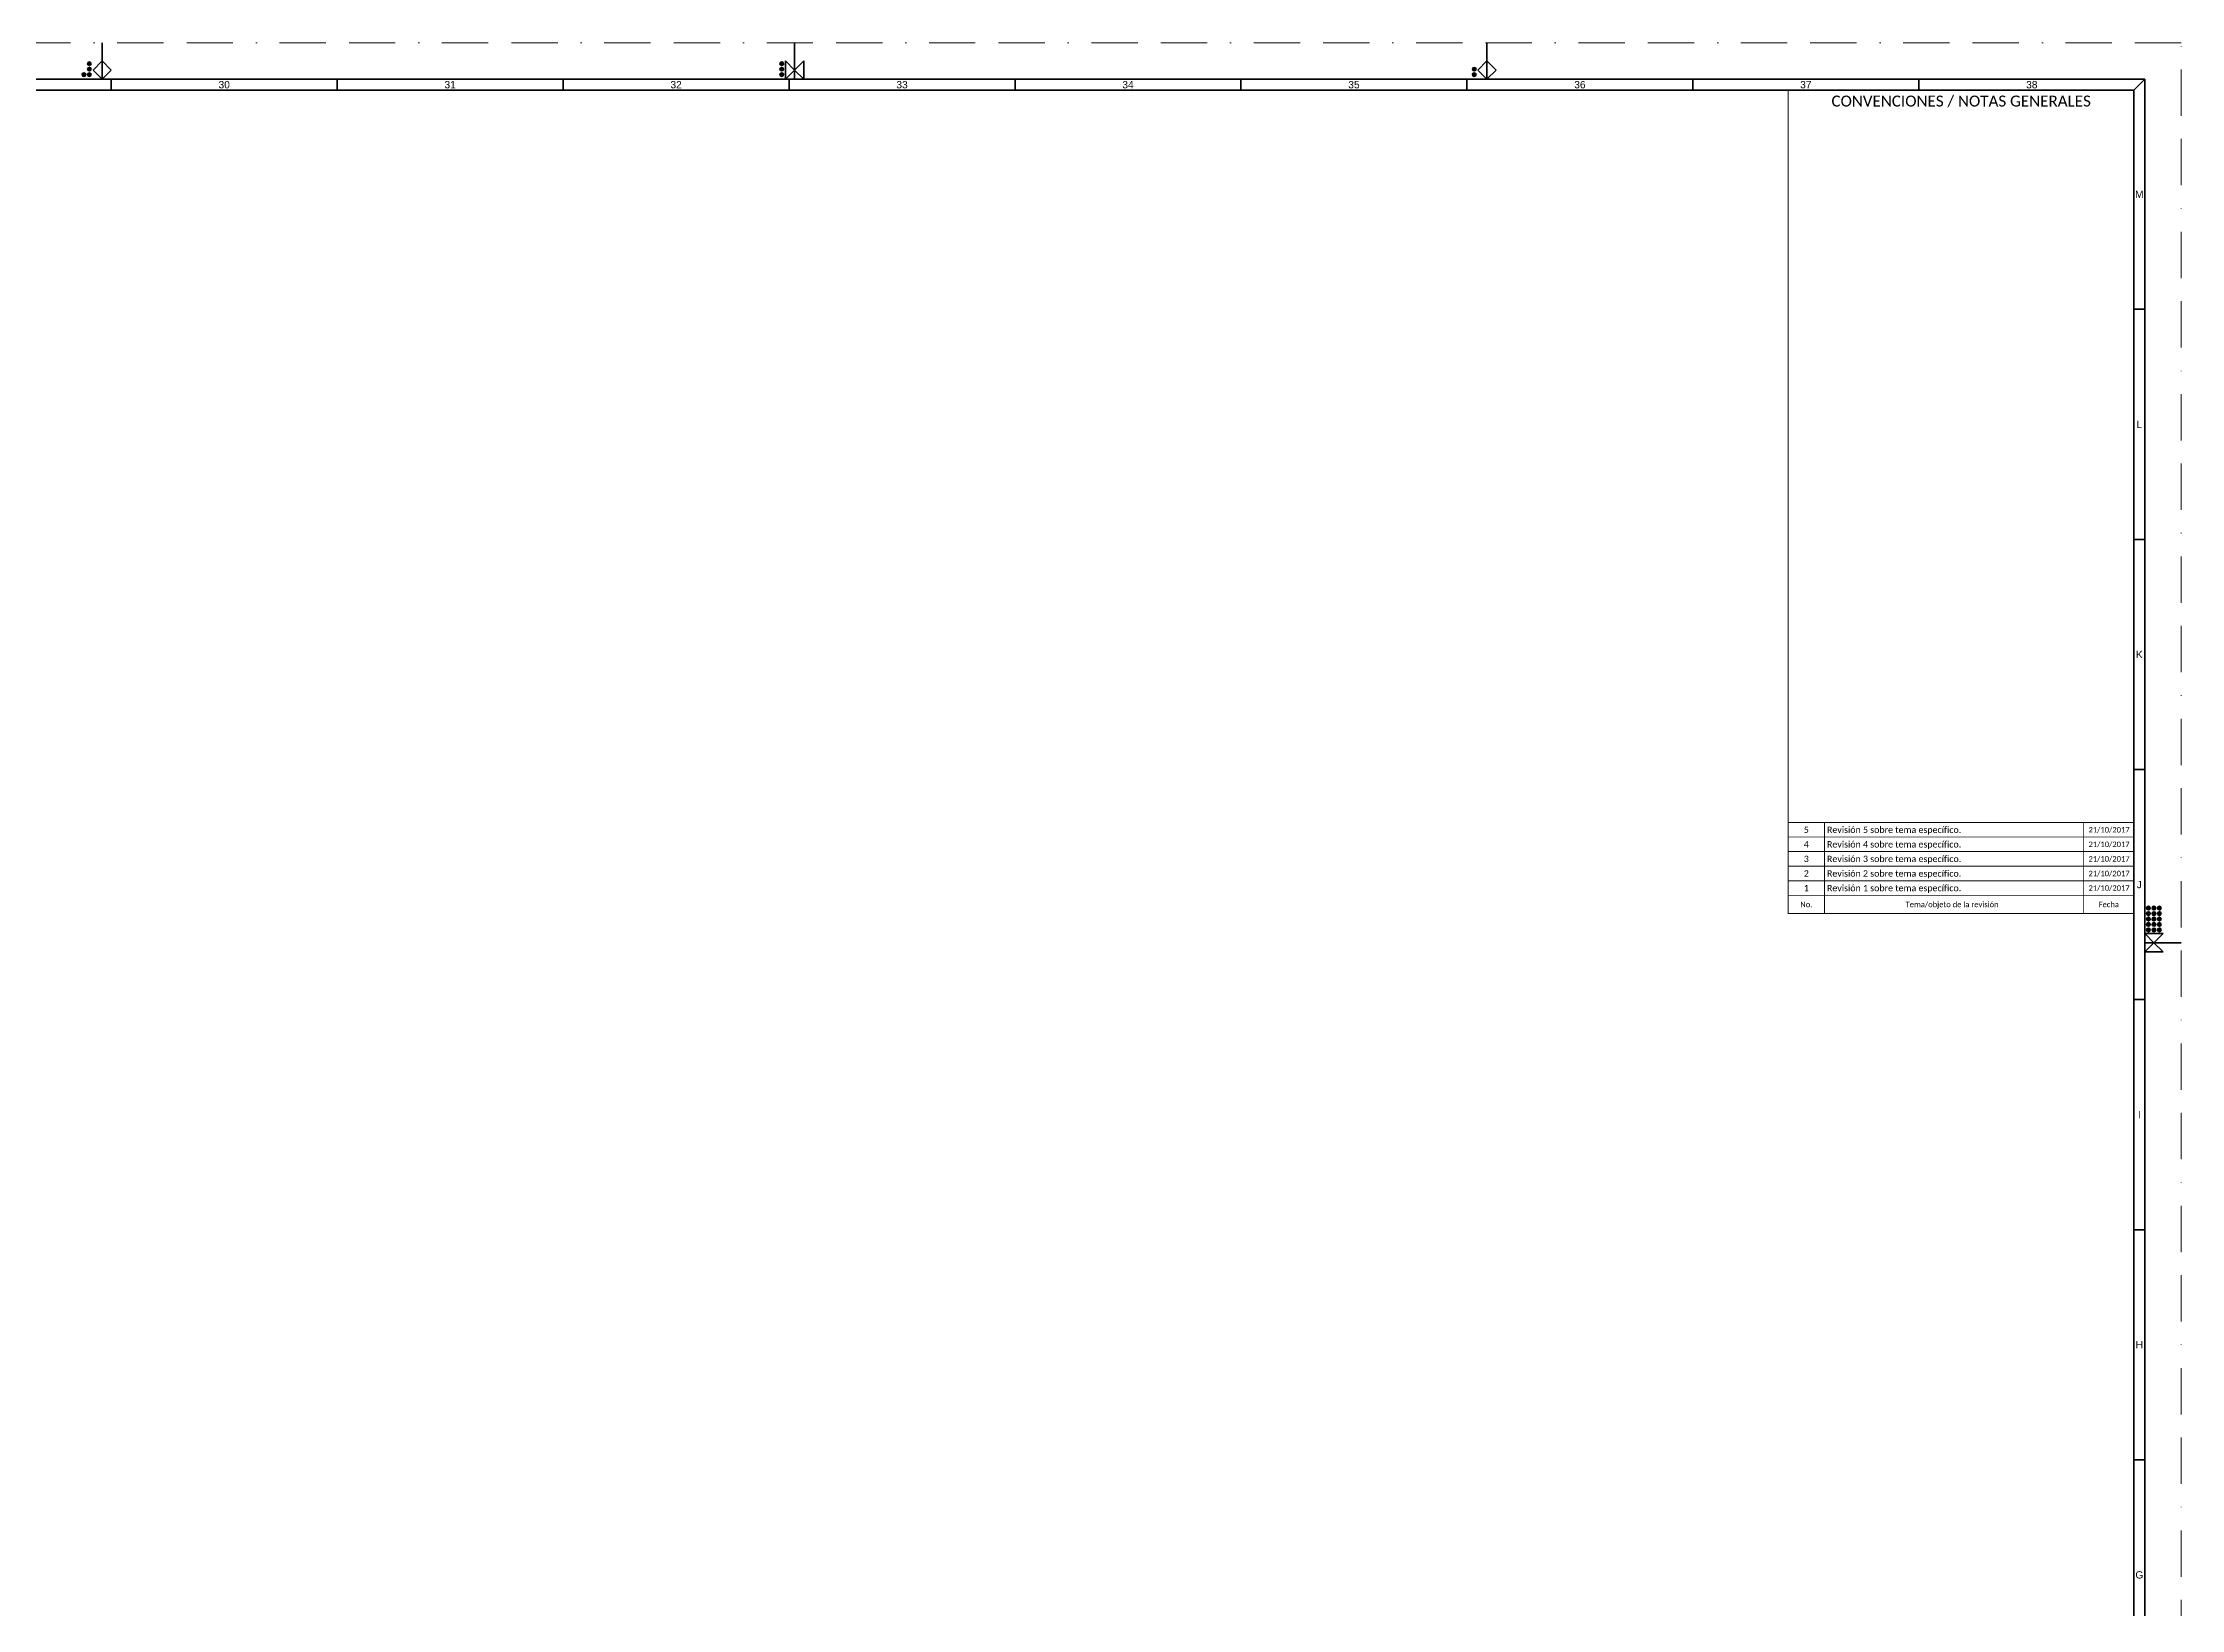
# Paper-space layout 'Dimensiones_cajasXM' of a CAD drawing. Header units: metres. Extents: x -968 to 2373, y -423 to 894.
# Drawn here: x 1786 to 2373, y 408 to 838 of the extents above; entities that cross this region are included whole.
import ezdxf
from ezdxf.enums import TextEntityAlignment as Align

# ---------------------------------------------------------------- set-up
doc = ezdxf.new("R2010")
doc.units = ezdxf.units.M
doc.linetypes.add('BORDER', pattern=[44.45, 12.7, -6.35, 12.7, -6.35, 0, -6.35])
doc.layers.add('G-Title_layouts', color=7, linetype='Continuous', lineweight=50, true_color=0x323232)
doc.styles.get("Standard").update_dxf_attribs({"font": 'Candara.ttf'})
doc.styles.add('T1-100', font='Arial.ttf', dxfattribs={"height": 2})

# ---------------------------------------------------------------- blocks, each defined once
blk = doc.blocks.new('CTDi_A0X')
at = {"layer": 'G-Title_layouts'}
h = blk.add_hatch(color=256, dxfattribs=at)
h.dxf.hatch_style = 1
h.paths.add_polyline_path([(1802, 835.75, 1), (1802, 834.75, 1)])
h = blk.add_hatch(color=256, dxfattribs=at)
h.dxf.hatch_style = 1
h.paths.add_polyline_path([(1802, 834.25, 1), (1802, 833.25, 1)])
h = blk.add_hatch(color=256, dxfattribs=at)
h.dxf.hatch_style = 1
h.paths.add_polyline_path([(1992.5, 835.25, 1), (1991.5, 835.25, 1)])
h = blk.add_hatch(color=256, dxfattribs=at)
h.dxf.hatch_style = 1
h.paths.add_polyline_path([(1991.5, 833.75, 1), (1992.5, 833.75, 1)])
h = blk.add_hatch(color=256, dxfattribs=at)
h.dxf.hatch_style = 1
h.paths.add_polyline_path([(2182, 834.25, 1), (2182, 833.25, 1)])
h = blk.add_hatch(color=256, dxfattribs=at)
h.dxf.hatch_style = 1
h.paths.add_polyline_path([(1800.5, 832.75, 1), (1800.5, 831.75, 1)])
h = blk.add_hatch(color=256, dxfattribs=at)
h.dxf.hatch_style = 1
h.paths.add_polyline_path([(1801.5, 832.25, 1), (1802.5, 832.25, 1)])
h = blk.add_hatch(color=256, dxfattribs=at)
h.dxf.hatch_style = 1
h.paths.add_polyline_path([(1991.5, 832.25, 1), (1992.5, 832.25, 1)])
h = blk.add_hatch(color=256, dxfattribs=at)
h.dxf.hatch_style = 1
h.paths.add_polyline_path([(2181.5, 832.25, 1), (2182.5, 832.25, 1)])
h = blk.add_hatch(color=256, dxfattribs=at)
h.dxf.hatch_style = 1
h.paths.add_polyline_path([(2367.5, 603.5, 1), (2366.5, 603.5, 1)])
h = blk.add_hatch(color=256, dxfattribs=at)
h.dxf.hatch_style = 1
h.paths.add_polyline_path([(2367, 602.5, 1), (2367, 601.5, 1)])
h = blk.add_hatch(color=256, dxfattribs=at)
h.dxf.hatch_style = 1
h.paths.add_polyline_path([(2367, 601, 1), (2367, 600, 1)])
h = blk.add_hatch(color=256, dxfattribs=at)
h.dxf.hatch_style = 1
h.paths.add_polyline_path([(2367, 599.5, 1), (2367, 598.5, 1)])
h = blk.add_hatch(color=256, dxfattribs=at)
h.dxf.hatch_style = 1
h.paths.add_polyline_path([(2369, 603.5, 1), (2368, 603.5, 1)])
h = blk.add_hatch(color=256, dxfattribs=at)
h.dxf.hatch_style = 1
h.paths.add_polyline_path([(2369, 602, 1), (2368, 602, 1)])
h = blk.add_hatch(color=256, dxfattribs=at)
h.dxf.hatch_style = 1
h.paths.add_polyline_path([(2369, 600.5, 1), (2368, 600.5, 1)])
h = blk.add_hatch(color=256, dxfattribs=at)
h.dxf.hatch_style = 1
h.paths.add_polyline_path([(2368.5, 599.5, 1), (2368.5, 598.5, 1)])
h = blk.add_hatch(color=256, dxfattribs=at)
h.dxf.hatch_style = 1
h.paths.add_polyline_path([(2370.5, 603.5, 1), (2369.5, 603.5, 1)])
h = blk.add_hatch(color=256, dxfattribs=at)
h.dxf.hatch_style = 1
h.paths.add_polyline_path([(2370.5, 602, 1), (2369.5, 602, 1)])
h = blk.add_hatch(color=256, dxfattribs=at)
h.dxf.hatch_style = 1
h.paths.add_polyline_path([(2370.5, 600.5, 1), (2369.5, 600.5, 1)])
h = blk.add_hatch(color=256, dxfattribs=at)
h.dxf.hatch_style = 1
h.paths.add_polyline_path([(2370, 599.5, 1), (2370, 598.5, 1)])
h = blk.add_hatch(color=256, dxfattribs=at)
h.dxf.hatch_style = 1
h.paths.add_polyline_path([(2367, 598, 1), (2367, 597, 1)])
h = blk.add_hatch(color=256, dxfattribs=at)
h.dxf.hatch_style = 1
h.paths.add_polyline_path([(2368.5, 598, 1), (2368.5, 597, 1)])
h = blk.add_hatch(color=256, dxfattribs=at)
h.dxf.hatch_style = 1
h.paths.add_polyline_path([(2370, 597, 1), (2370, 598, 1)])
for p, q in [((1805.5, 841), (1805.5, 831)), ((1995.5, 831), (1995.5, 841)), ((2185.5, 841), (2185.5, 831)), ((1803, 833.5), (1805.5, 836)), ((1803, 833.5), (1805.5, 831)), ((1805.5, 836), (1808, 833.5)), ((1808, 833.5), (1805.5, 831)), ((1993, 836), (1995.5, 833.5)), ((1993, 836), (1993, 831)), ((1995.5, 833.5), (1993, 831)), ((1995.5, 833.5), (1998, 836)), ((1995.5, 833.5), (1998, 831)), ((1998, 836), (1998, 831)), ((2183, 833.5), (2185.5, 836)), ((2183, 833.5), (2185.5, 831)), ((2185.5, 836), (2188, 833.5)), ((2188, 833.5), (2185.5, 831)), ((1808, 831), (1808, 828)), ((1870, 831), (1870, 828)), ((1932, 831), (1932, 828)), ((1994, 831), (1994, 828)), ((2056, 831), (2056, 828)), ((2118, 831), (2118, 828)), ((2180, 831), (2180, 828)), ((2242, 831), (2242, 828)), ((2304, 831), (2304, 828)), ((2363, 828), (2366, 831)), ((2363, 767.85), (2366, 767.85)), ((2363, 704.69), (2366, 704.69)), ((2363, 641.54), (2366, 641.54)), ((2368.5, 594), (2366, 596.5)), ((2366, 596.5), (2371, 596.5)), ((2376, 594), (2366, 594)), ((2368.5, 594), (2366, 591.5)), ((2371, 596.5), (2368.5, 594)), ((2368.5, 594), (2371, 591.5)), ((2371, 591.5), (2366, 591.5)), ((2363, 578.38), (2366, 578.38)), ((2363, 515.23), (2366, 515.23)), ((2363, 452.08), (2366, 452.08))]:
    blk.add_line(p, q, dxfattribs=at)
at = {"layer": 'G-Title_layouts', "color": 254, "linetype": 'BORDER', "lineweight": 15}
blk.add_lwpolyline([(2376, 0), (2376, 841), (0, 841), (0, 0)], close=True, dxfattribs=at)
at = {"layer": 'G-Title_layouts'}
for points in [[(2366, 10), (10, 10), (10, 831), (2366, 831)], [(13, 828), (2363, 828), (2363, 13), (13, 13)]]:
    blk.add_lwpolyline(points, close=True, dxfattribs=at)
for centre in [(1802, 835.25), (1802, 833.75), (1992, 835.25), (1992, 833.75), (2182, 833.75), (1800.5, 832.25), (1802, 832.25), (1992, 832.25), (2182, 832.25), (2367, 603.5), (2367, 602), (2367, 600.5), (2367, 599), (2368.5, 603.5), (2368.5, 602), (2368.5, 600.5), (2368.5, 599), (2370, 603.5), (2370, 602), (2370, 600.5), (2370, 599), (2367, 597.5), (2368.5, 597.5), (2370, 597.5)]:
    blk.add_circle(centre, 0.5, dxfattribs=at)
at = {"layer": 'G-Title_layouts', "style": 'T1-100'}
for s, p in [('30', (1839, 829.5)), ('31', (1901, 829.5)), ('32', (1963, 829.5)), ('33', (2025, 829.5)), ('34', (2087, 829.5)), ('35', (2149, 829.5)), ('36', (2211, 829.5)), ('37', (2273, 829.5)), ('38', (2335, 829.5)), ('M', (2364.5, 799.42)), ('L', (2364.5, 736.27)), ('K', (2364.5, 673.12)), ('J', (2364.5, 609.96)), ('I', (2364.5, 546.81)), ('H', (2364.5, 483.65)), ('G', (2364.5, 420.5))]:
    blk.add_text(s, height=2, dxfattribs=at).set_placement(p, align=Align.MIDDLE_CENTER)
blk = doc.blocks.new('Notes_box')
at = {"layer": 'G-Title_layouts', "const_width": 0.25}
blk.add_lwpolyline([(0.12, 0), (-94.88, 0), (-94.88, -201), (0.12, -201)], close=True, dxfattribs=at)
at = {"layer": 'G-Title_layouts', "linetype": 'Continuous'}
blk.add_text('CONVENCIONES / NOTAS GENERALES', height=3, dxfattribs=at).set_placement((-47.38, -3), align=Align.MIDDLE_CENTER)
blk = doc.blocks.new('Versions_box')
at = {"layer": 'G-Title_layouts', "const_width": 0.25}
blk.add_lwpolyline([(0, 0), (-95, 0), (-95, -25), (0, -25)], close=True, dxfattribs=at)
for points in [[(-85, -25), (-85, 0)], [(-14, -25), (-14, 0)], [(-95, -20), (0, -20)]]:
    blk.add_lwpolyline(points, dxfattribs=at)
at = {"layer": 'G-Title_layouts', "lineweight": 20, "const_width": 0.25}
for points in [[(-95, -4), (0, -4)], [(-95, -8), (0, -8)], [(-95, -12), (0, -12)], [(-95, -16), (0, -16)]]:
    blk.add_lwpolyline(points, dxfattribs=at)
at = {"layer": 'G-Title_layouts', "color": 18, "true_color": 0x000000}
for s, p in [('No.', (-90, -22.5)), ('Tema/objeto de la revisión', (-50, -22.5)), ('Fecha', (-7, -22.5))]:
    blk.add_text(s, height=1.5, dxfattribs=at).set_placement(p, align=Align.MIDDLE_CENTER)
at = {"layer": 'G-Title_layouts', "color": 18, "true_color": 0x000000, "flags": 8}
for tag, height, p in [('#', 1.75, (-90, -2)), ('#', 1.75, (-90, -6)), ('21/10/2017', 1.5, (-6.93, -2)), ('21/10/2017', 1.5, (-6.93, -6)), ('#', 1.75, (-90, -10)), ('21/10/2017', 1.5, (-6.93, -10)), ('#', 1.75, (-90, -14)), ('#', 1.75, (-90, -18)), ('21/10/2017', 1.5, (-6.93, -14)), ('21/10/2017', 1.5, (-6.93, -18))]:
    blk.add_attdef(tag, text='', height=height, dxfattribs=at).set_placement(p, align=Align.MIDDLE_CENTER)
for p in [(-84.33, -2), (-84.33, -6), (-84.33, -10), (-84.33, -14), (-84.33, -18)]:
    blk.add_attdef('TEMA DE REVISIÓN', text='', height=1.75, dxfattribs=at).set_placement(p, align=Align.MIDDLE_LEFT)

psp = doc.layouts.new('Dimensiones_cajasXM')

# ---------------------------------------------------------------- block references
at = {"layer": 'G-Title_layouts'}
for name, p in [('CTDi_A0X', (-2.9989, -3.4907)), ('Notes_box', (2360.0011, 824.5093))]:
    psp.add_blockref(name, p, dxfattribs=at)
ref = psp.add_blockref('Versions_box', (2360.1261, 623.5093), dxfattribs=at)
ref.add_attrib('#', '5', dxfattribs={"color": 18, "true_color": 0x000000, "height": 1.75}).set_placement((2270.1261, 621.5093), align=Align.MIDDLE_CENTER)
ref.add_attrib('#', '4', dxfattribs={"color": 18, "true_color": 0x000000, "height": 1.75}).set_placement((2270.1261, 617.5093), align=Align.MIDDLE_CENTER)
ref.add_attrib('#', '3', dxfattribs={"color": 18, "true_color": 0x000000, "height": 1.75}).set_placement((2270.1261, 613.5093), align=Align.MIDDLE_CENTER)
ref.add_attrib('#', '2', dxfattribs={"color": 18, "true_color": 0x000000, "height": 1.75}).set_placement((2270.1261, 609.5093), align=Align.MIDDLE_CENTER)
ref.add_attrib('#', '1', dxfattribs={"color": 18, "true_color": 0x000000, "height": 1.75}).set_placement((2270.1261, 605.5093), align=Align.MIDDLE_CENTER)
ref.add_attrib('TEMA DE REVISIÓN', 'Revisión 1 sobre tema específico.', dxfattribs={"color": 18, "true_color": 0x000000, "height": 1.75}).set_placement((2275.7972, 605.5093), align=Align.MIDDLE_LEFT)
ref.add_attrib('21/10/2017', '21/10/2017', dxfattribs={"color": 18, "true_color": 0x000000, "height": 1.5}).set_placement((2353.1975, 621.5093), align=Align.MIDDLE_CENTER)
ref.add_attrib('TEMA DE REVISIÓN', 'Revisión 5 sobre tema específico.', dxfattribs={"color": 18, "true_color": 0x000000, "height": 1.75}).set_placement((2275.7972, 621.5093), align=Align.MIDDLE_LEFT)
ref.add_attrib('21/10/2017', '21/10/2017', dxfattribs={"color": 18, "true_color": 0x000000, "height": 1.5}).set_placement((2353.1975, 617.5093), align=Align.MIDDLE_CENTER)
ref.add_attrib('TEMA DE REVISIÓN', 'Revisión 4 sobre tema específico.', dxfattribs={"color": 18, "true_color": 0x000000, "height": 1.75}).set_placement((2275.7972, 617.5093), align=Align.MIDDLE_LEFT)
ref.add_attrib('21/10/2017', '21/10/2017', dxfattribs={"color": 18, "true_color": 0x000000, "height": 1.5}).set_placement((2353.1975, 613.5093), align=Align.MIDDLE_CENTER)
ref.add_attrib('TEMA DE REVISIÓN', 'Revisión 3 sobre tema específico.', dxfattribs={"color": 18, "true_color": 0x000000, "height": 1.75}).set_placement((2275.7972, 613.5093), align=Align.MIDDLE_LEFT)
ref.add_attrib('21/10/2017', '21/10/2017', dxfattribs={"color": 18, "true_color": 0x000000, "height": 1.5}).set_placement((2353.1975, 609.5093), align=Align.MIDDLE_CENTER)
ref.add_attrib('TEMA DE REVISIÓN', 'Revisión 2 sobre tema específico.', dxfattribs={"color": 18, "true_color": 0x000000, "height": 1.75}).set_placement((2275.7972, 609.5093), align=Align.MIDDLE_LEFT)
ref.add_attrib('21/10/2017', '21/10/2017', dxfattribs={"color": 18, "true_color": 0x000000, "height": 1.5}).set_placement((2353.1975, 605.5093), align=Align.MIDDLE_CENTER)

doc.saveas('drawing.dxf')
